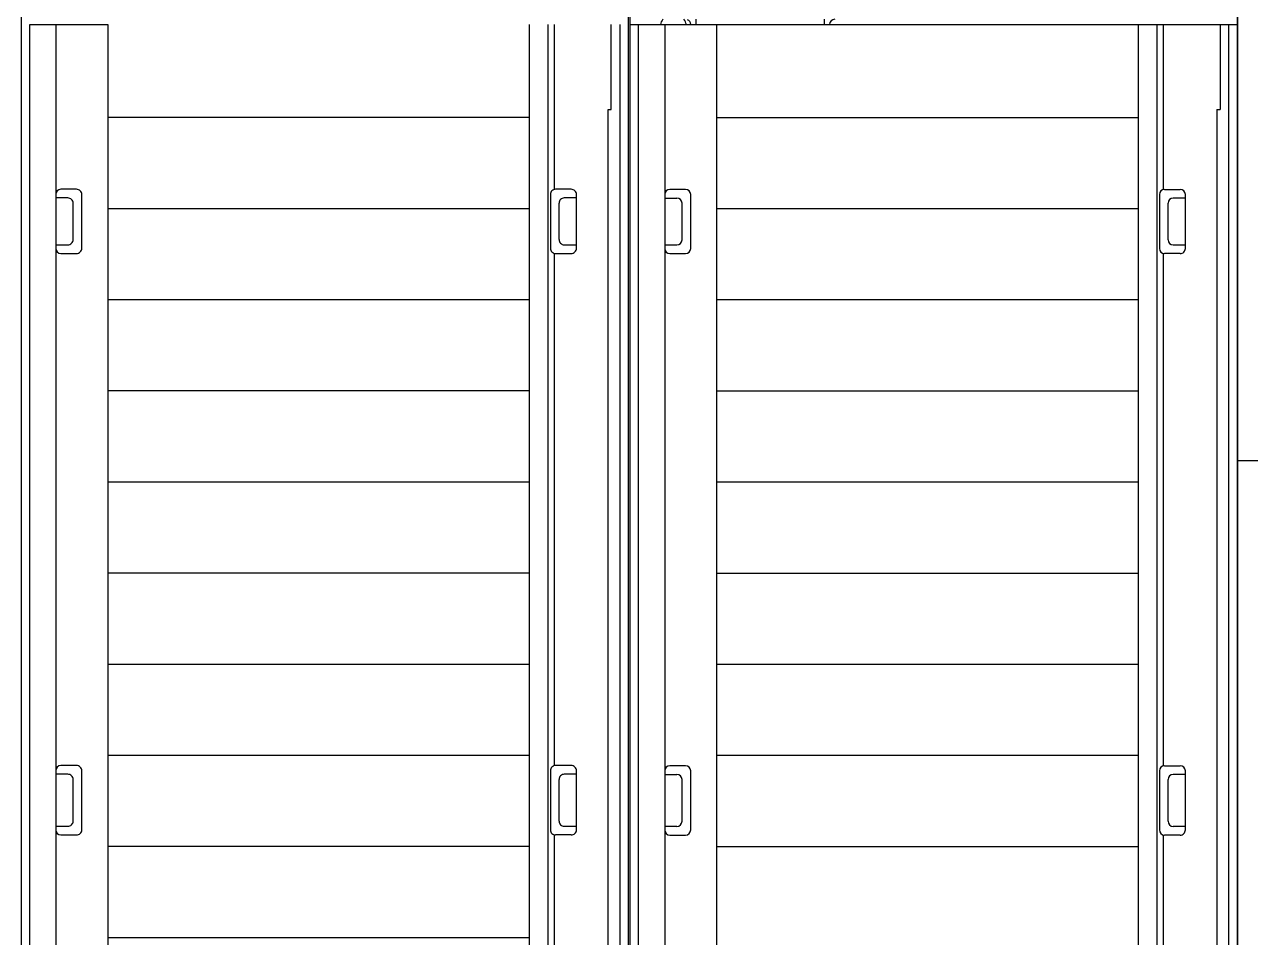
# Model space of a CAD drawing. Header units: inches. Extents: x -38 to 199, y -310 to 64.
# Drawn here: x 28.591 to 31.372, y 54.723 to 56.794 of the extents above; entities that cross this region are included whole.
import ezdxf

# ---------------------------------------------------------------- set-up
doc = ezdxf.new("R2010")
doc.units = ezdxf.units.IN
doc.header["$MEASUREMENT"] = 0
doc.layers.add('PLC', color=7, linetype='Continuous')

# ---------------------------------------------------------------- blocks, each defined once
blk = doc.blocks.new('24VPS')
at = {"layer": 'PLC', "color": 7, "linetype": 'Continuous'}
for p, q in [((176.8111, -64.6716), (176.8111, -69.3173)), ((176.8111, -64.6716), (176.8111, -69.3173)), ((176.8111, -66.3645), (176.8111, -64.7503)), ((176.8111, -66.3645), (176.8111, -64.7503)), ((176.8111, -69.2222), (176.8111, -64.7667)), ((176.8111, -67.7425), (176.8111, -66.3645))]:
    blk.add_line(p, q, dxfattribs=at)
blk.add_lwpolyline([(179.3899, -66.5811), (176.8111, -66.5811)], dxfattribs=at)

msp = doc.modelspace()

# ---------------------------------------------------------------- linework, layer by layer
at = {"linetype": 'Continuous'}
for p, q in [((29.96474, 57.69924), (29.96474, 53.10479)), ((31.34269, 53.14865), (31.34269, 57.60416)), ((28.66225, 56.79406), (28.66225, 53.07609)), ((29.73705, 53.30981), (29.73705, 56.79406)), ((29.77824, 56.79406), (29.77824, 53.30981)), ((29.7939, 56.41984), (29.7939, 56.79406)), ((29.96474, 56.79372), (31.34269, 56.79372)), ((29.98442, 53.08475), (29.98442, 56.79372)), ((30.04348, 56.79372), (30.04348, 53.07575)), ((30.11434, 56.80554), (30.11434, 56.79372)), ((30.40568, 56.79372), (30.40568, 56.80554)), ((31.11828, 53.30947), (31.11828, 56.79372)), ((31.15947, 56.79372), (31.15947, 53.30947)), ((31.17513, 56.4195), (31.17513, 56.79372)), ((31.30332, 56.79372), (31.30332, 56.60081)), ((31.323, 53.22679), (31.323, 56.79372)), ((31.29622, 56.60081), (31.29622, 53.38821)), ((31.29622, 56.60081), (31.30332, 56.60081)), ((30.04348, 56.40002), (30.07104, 56.40002)), ((30.09072, 56.41971), (30.05529, 56.41971)), ((30.10253, 56.28585), (30.10253, 56.4079)), ((31.16552, 56.4079), (31.16552, 56.28585)), ((31.17733, 56.41971), (31.21277, 56.41971)), ((31.22458, 56.40002), (31.19702, 56.40002)), ((31.22458, 56.28585), (31.22458, 56.4079)), ((29.80398, 56.30587), (29.80398, 56.38855)), ((30.08285, 56.30554), (30.08285, 56.38821)), ((31.18521, 56.30554), (31.18521, 56.38821)), ((30.04348, 56.29372), (30.07104, 56.29372)), ((31.19702, 56.29372), (31.22458, 56.29372)), ((29.7939, 55.11275), (29.7939, 56.27459)), ((30.05529, 56.27404), (30.09072, 56.27404)), ((31.17513, 55.11241), (31.17513, 56.27425)), ((31.21277, 56.27404), (31.17733, 56.27404)), ((29.84335, 54.96729), (29.84335, 55.10115)), ((30.04348, 55.09294), (30.07104, 55.09294)), ((30.09072, 55.11262), (30.05529, 55.11262)), ((30.10253, 54.96695), (30.10253, 55.10081)), ((31.16552, 55.10081), (31.16552, 54.96695)), ((31.17733, 55.11262), (31.21277, 55.11262)), ((31.22458, 55.09294), (31.19702, 55.09294)), ((31.22458, 54.96695), (31.22458, 55.10081)), ((29.80398, 54.98698), (29.80398, 55.08146)), ((30.08285, 54.98664), (30.08285, 55.08113)), ((31.18521, 54.98664), (31.18521, 55.08113)), ((28.67406, 54.95548), (28.70949, 54.95548)), ((29.7939, 53.79385), (29.7939, 54.95569)), ((29.83154, 54.95548), (29.79611, 54.95548)), ((30.07104, 54.97483), (30.04348, 54.97483)), ((30.05529, 54.95514), (30.09072, 54.95514)), ((31.17513, 53.79352), (31.17513, 54.95535)), ((31.21277, 54.95514), (31.17733, 54.95514)), ((31.22458, 54.97483), (31.19702, 54.97483))]:
    msp.add_line(p, q, dxfattribs=at)
for p, q in [((28.78002, 56.58343), (29.73705, 56.58343)), ((30.16125, 56.58309), (31.11828, 56.58309)), ((28.78002, 56.37674), (29.73705, 56.37674)), ((30.16125, 56.3764), (31.11828, 56.3764)), ((28.78002, 56.17005), (29.73705, 56.17005)), ((30.16125, 56.16971), (31.11828, 56.16971)), ((28.78002, 55.96335), (29.73705, 55.96335)), ((30.16125, 55.96302), (31.11828, 55.96302)), ((28.78002, 55.75666), (29.73705, 55.75666)), ((30.16125, 55.75632), (31.11828, 55.75632)), ((28.78002, 55.54997), (29.73705, 55.54997)), ((30.16125, 55.54963), (31.11828, 55.54963)), ((28.78002, 55.34327), (29.73705, 55.34327)), ((30.16125, 55.34294), (31.11828, 55.34294)), ((28.78002, 55.13658), (29.73705, 55.13658)), ((30.16125, 55.13624), (31.11828, 55.13624)), ((28.78002, 54.92989), (29.73705, 54.92989)), ((30.16125, 54.92955), (31.11828, 54.92955)), ((28.78002, 54.7232), (29.73705, 54.7232))]:
    msp.add_line(p, q)
msp.add_lwpolyline([(28.58351, 57.69957), (28.58351, 53.10512), (28.60319, 53.08509), (28.60319, 56.79406)], dxfattribs=at)
for points in [[(29.88627, 53.22713), (29.88627, 53.1293), (29.94178, 53.1293, 0.4142136), (29.96146, 53.14898), (29.96146, 57.6045, 0.4142136), (29.94178, 57.62418)], [(28.60319, 53.15233, 0.4142136), (28.68193, 53.07359), (29.6465, 53.07359, 0.4142136), (29.72524, 53.15233), (29.72524, 53.30981), (29.92209, 53.30981), (29.92209, 53.38855), (29.915, 53.38855), (29.915, 56.60115), (29.92209, 56.60115), (29.92209, 56.79406)], [(29.94178, 56.79406), (29.94178, 53.22713, 0.4142089), (29.96146, 53.24682)], [(28.66225, 56.28619, 0.4141648), (28.67406, 56.27438), (28.70949, 56.27438, 0.4142136), (28.7213, 56.28619), (28.7213, 56.40824, 0.4142136), (28.70949, 56.42005), (28.67406, 56.42005, 0.4141614), (28.66225, 56.40824)], [(28.66225, 56.29406), (28.68981, 56.29406, 0.4142136), (28.70162, 56.30587), (28.70162, 56.38855, 0.4142136), (28.68981, 56.40036), (28.66225, 56.40036)], [(29.84335, 56.40824, 0.4142136), (29.83154, 56.42005), (29.79611, 56.42005, 0.4142136), (29.7843, 56.40824), (29.7843, 56.28619, 0.4142136), (29.79611, 56.27438), (29.83154, 56.27438, 0.414244), (29.84335, 56.28619), (29.84335, 56.40824)], [(29.84335, 56.40036), (29.81579, 56.40036, 0.4142136), (29.80398, 56.38855)], [(29.80398, 56.30587, 0.4142136), (29.81579, 56.29406), (29.84335, 56.29406)], [(28.70949, 54.95548, 0.4142136), (28.7213, 54.96729), (28.7213, 55.10115, 0.4142136), (28.70949, 55.11296), (28.67406, 55.11296, 0.4141553), (28.66225, 55.10115)], [(28.66225, 54.97516), (28.68981, 54.97516, 0.4142136), (28.70162, 54.98698), (28.70162, 55.08146, 0.4142136), (28.68981, 55.09327), (28.66225, 55.09327)], [(29.84335, 55.10115, 0.4142136), (29.83154, 55.11296), (29.79611, 55.11296, 0.4142136), (29.7843, 55.10115), (29.7843, 54.96729, 0.4142136), (29.79611, 54.95548)], [(29.84335, 55.09327), (29.81579, 55.09327, 0.4142136), (29.80398, 55.08146)], [(29.80398, 54.98698, 0.4142136), (29.81579, 54.97516), (29.84335, 54.97516)]]:
    msp.add_lwpolyline(points, format="xyb", dxfattribs=at)
for points in [[(28.60319, 56.79406), (28.78002, 56.79406), (28.78002, 53.06965), (28.60319, 53.06965)], [(29.98442, 56.79372), (30.16125, 56.79372), (30.16125, 53.06931), (29.98442, 53.06931)]]:
    msp.add_lwpolyline(points, close=True)
for centre, radius, start, end in [((30.06316, 56.78708), 0.03027, 141.84812, 167.31962), ((30.06316, 56.78708), 0.03027, 12.68038, 38.15188), ((30.09072, 56.79372), 0.01181, 0, 67.5), ((30.4293, 56.79372), 0.01181, 90, 180), ((30.05529, 56.4079), 0.01181, 90, 179.98979), ((30.07104, 56.38821), 0.01181, 0, 90), ((30.09072, 56.4079), 0.01181, 0, 90), ((31.17733, 56.4079), 0.01181, 90, 180), ((31.19702, 56.38821), 0.01181, 90, 180), ((31.21277, 56.4079), 0.01181, 0, 90), ((30.05529, 56.28585), 0.01181, 180.00953, 270), ((30.07104, 56.30554), 0.01181, 270, 360), ((30.09072, 56.28585), 0.01181, 270, 360), ((31.17733, 56.28585), 0.01181, 180, 270), ((31.19702, 56.30554), 0.01181, 180, 270), ((31.21277, 56.28585), 0.01181, 270, 0.00596), ((30.05529, 55.10081), 0.01181, 90, 179.9886), ((30.07104, 55.08113), 0.01181, 0, 90), ((30.09072, 55.10081), 0.01181, 0, 90), ((31.17733, 55.10081), 0.01181, 90, 180), ((31.19702, 55.08113), 0.01181, 90, 180), ((31.21277, 55.10081), 0.01181, 0, 90), ((30.07104, 54.98664), 0.01181, 270, 360), ((31.19702, 54.98664), 0.01181, 180, 270), ((28.67406, 54.96729), 0.01181, 180.00953, 270), ((29.83154, 54.96729), 0.01181, 270, 0.00596), ((30.05529, 54.96695), 0.01181, 180.00953, 270), ((30.09072, 54.96695), 0.01181, 270, 360), ((31.17733, 54.96695), 0.01181, 180, 270), ((31.21277, 54.96695), 0.01181, 270, 0.00596)]:
    msp.add_arc(centre, radius, start, end, dxfattribs=at)

# ---------------------------------------------------------------- block references
msp.add_blockref('24VPS', (-145.46844, 122.38533))

doc.saveas('drawing.dxf')
